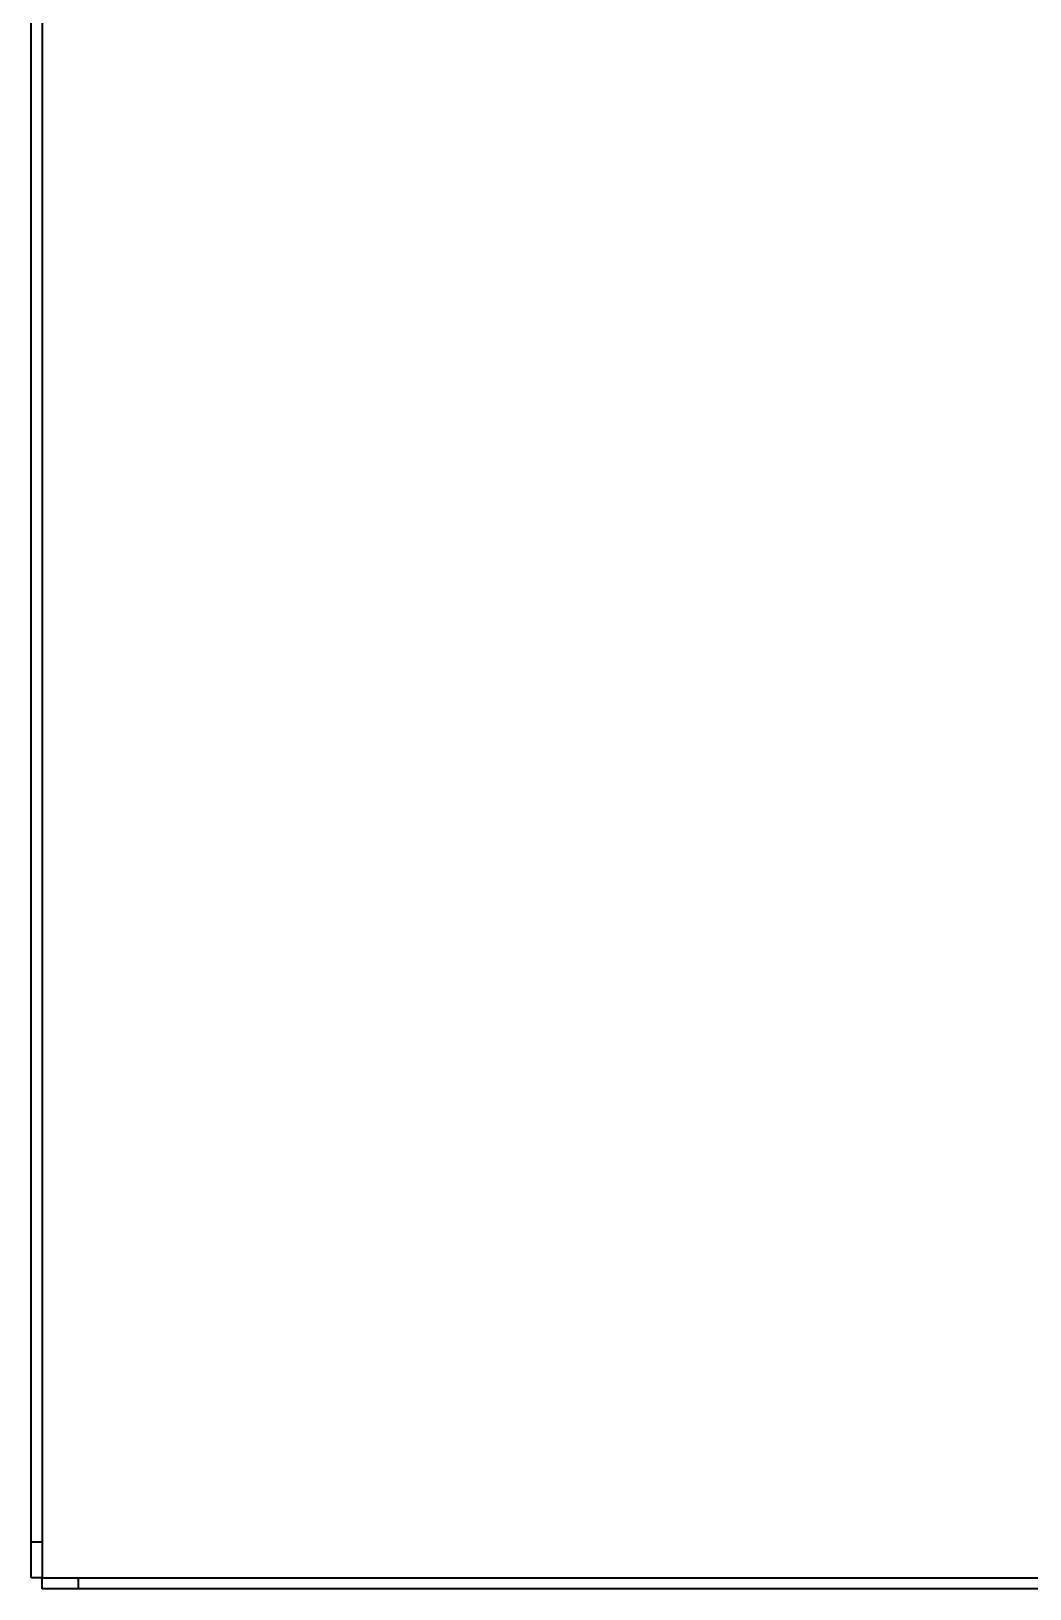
# Model space of a CAD drawing. Header units: millimetres. Extents: x 0 to 420, y 0 to 297.
# Drawn here: x 261.202 to 262.58, y 144.782 to 146.932 of the extents above; entities that cross this region are included whole.
import ezdxf

# ---------------------------------------------------------------- set-up
doc = ezdxf.new("R2010")
doc.units = ezdxf.units.MM

msp = doc.modelspace()

# ---------------------------------------------------------------- linework, layer by layer
at = {"color": 7, "linetype": 'Continuous', "lineweight": 35}
for p, q in [((261.217, 150.6973), (261.217, 144.7973)), ((261.202, 144.8473), (261.202, 150.6473)), ((261.202, 144.7973), (261.202, 144.8473)), ((261.202, 144.8473), (261.217, 144.8473)), ((261.217, 144.7973), (261.202, 144.7973)), ((261.217, 144.7823), (261.217, 144.7973)), ((261.217, 144.7973), (267.117, 144.7973)), ((261.267, 144.7823), (261.217, 144.7823)), ((261.267, 144.7973), (261.267, 144.7823)), ((267.067, 144.7823), (261.267, 144.7823))]:
    msp.add_line(p, q, dxfattribs=at)

doc.saveas('drawing.dxf')
